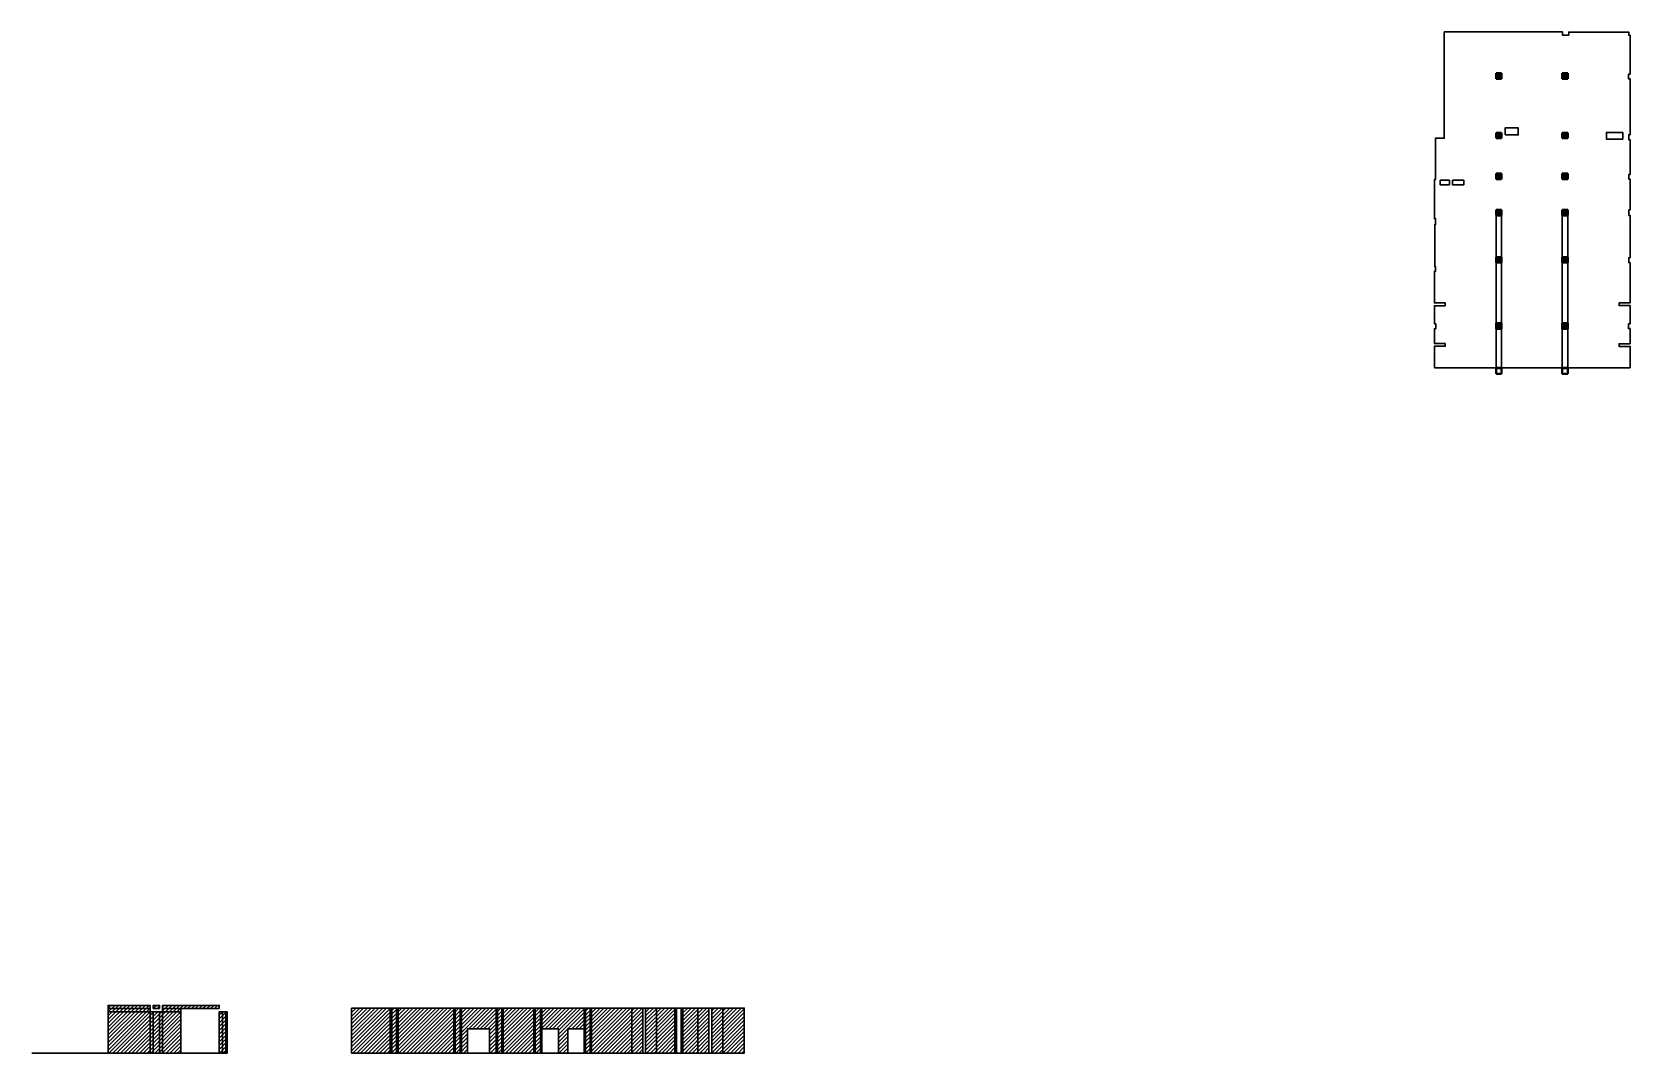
# Model space of a CAD drawing. Header units: millimetres. Extents: x -7155 to 483283, y -227682 to 148426.
# Drawn here: x 338379 to 483283, y 48023 to 140610 of the extents above; entities that cross this region are included whole.
import ezdxf

# ---------------------------------------------------------------- set-up
doc = ezdxf.new("R2010")
doc.units = ezdxf.units.MM
doc.linetypes.add('HIDDEN2', pattern=[4.7625, 3.175, -1.5875])
for name, color, linetype, lineweight in [('АР_Колонны', 70, 'Continuous', 30), ('АР_Стены ЖБ', 7, 'Continuous', 30), ('АР_Штриховка', 8, 'Continuous', 0), ('осново', 7, 'Continuous', 30)]:
    doc.layers.add(name, color=color, linetype=linetype, lineweight=lineweight)
doc.layers.add('КР_Балки-0.5', color=60, linetype='Continuous', lineweight=50, plot=False)
doc.layers.add('ФВ-5', color=7, linetype='Continuous')
pattern_1 = [(45, (437793.17, 41045.36), (-112.2532, 112.2532), []), (45, (437905.43, 41045.36), (-112.2532, 112.2532), [198.4375, -39.6875, 0, -39.6875])]
pattern_2 = [(45, (437793.17, 40325.36), (-112.2532, 112.2532), []), (45, (437905.43, 40325.36), (-112.2532, 112.2532), [198.4375, -39.6875, 0, -39.6875])]

msp = doc.modelspace()

# ---------------------------------------------------------------- hatches: boundary and pattern name
at = {"layer": 'АР_Штриховка', "linetype": 'Continuous', "lineweight": 5, "true_color": 0x000000}
h = msp.add_hatch(dxfattribs=at)
h.set_pattern_fill('ANSI35', color=18, scale=25, style=0)
h.set_pattern_definition(pattern_2)
h.paths.add_polyline_path([(471643, 136875), (471643, 136375), (471143, 136375), (471143, 136875)], flags=0)
h = msp.add_hatch(dxfattribs=at)
h.set_pattern_fill('ANSI35', color=18, scale=25, style=0)
h.set_pattern_definition(pattern_2)
h.paths.add_polyline_path([(477143, 136375), (477643, 136375), (477643, 136875), (477143, 136875)], flags=0)
h = msp.add_hatch(dxfattribs=at)
h.set_pattern_fill('ANSI35', color=18, scale=25, style=0)
h.set_pattern_definition(pattern_2)
h.paths.add_polyline_path([(471643, 131475), (471643, 130975), (471143, 130975), (471143, 131475)], flags=0)
h = msp.add_hatch(dxfattribs=at)
h.set_pattern_fill('ANSI35', color=18, scale=25, style=0)
h.set_pattern_definition(pattern_2)
h.paths.add_polyline_path([(477143, 130975), (477643, 130975), (477643, 131475), (477143, 131475)], flags=0)
h = msp.add_hatch(dxfattribs=at)
h.set_pattern_fill('ANSI35', color=18, scale=25, style=0)
h.set_pattern_definition(pattern_2)
h.paths.add_polyline_path([(471643, 127775), (471643, 127275), (471143, 127275), (471143, 127775)], flags=0)
h = msp.add_hatch(dxfattribs=at)
h.set_pattern_fill('ANSI35', color=18, scale=25, style=0)
h.set_pattern_definition(pattern_2)
h.paths.add_polyline_path([(477143, 127275), (477643, 127275), (477643, 127775), (477143, 127775)], flags=0)
h = msp.add_hatch(dxfattribs=at)
h.set_pattern_fill('ANSI35', color=18, scale=25, style=0)
h.set_pattern_definition(pattern_1)
h.paths.add_polyline_path([(471643, 124495), (471643, 123995), (471143, 123995), (471143, 124495)], flags=0)
h = msp.add_hatch(dxfattribs=at)
h.set_pattern_fill('ANSI35', color=18, scale=25, style=0)
h.set_pattern_definition(pattern_1)
h.paths.add_polyline_path([(477143, 123995), (477643, 123995), (477643, 124495), (477143, 124495)], flags=0)
h = msp.add_hatch(dxfattribs=at)
h.set_pattern_fill('ANSI35', color=18, scale=25, style=0)
h.set_pattern_definition(pattern_1)
h.paths.add_polyline_path([(471143, 119695), (471643, 119695), (471643, 120195), (471143, 120195)], flags=0)
h = msp.add_hatch(dxfattribs=at)
h.set_pattern_fill('ANSI35', color=18, scale=25, style=0)
h.set_pattern_definition(pattern_1)
h.paths.add_polyline_path([(477143, 119695), (477643, 119695), (477643, 120195), (477143, 120195)], flags=0)
h = msp.add_hatch(dxfattribs=at)
h.set_pattern_fill('ANSI35', color=18, scale=25, style=0)
h.set_pattern_definition(pattern_1)
h.paths.add_polyline_path([(471143, 113695), (471643, 113695), (471643, 114195), (471143, 114195)], flags=0)
h = msp.add_hatch(dxfattribs=at)
h.set_pattern_fill('ANSI35', color=18, scale=25, style=0)
h.set_pattern_definition(pattern_1)
h.paths.add_polyline_path([(477143, 113695), (477643, 113695), (477643, 114195), (477143, 114195)], flags=0)
at = {"layer": 'ФВ-5'}
h = msp.add_hatch(dxfattribs=at)
h.set_pattern_fill('ANSI31', color=3, scale=77)
h.paths.add_polyline_path([(349089, 51763), (345289, 51763), (345289, 48023), (349089, 48023)])
h.paths.add_polyline_path([(349374, 51763), (349089, 51763), (349089, 48023), (349374, 48023)])
h.paths.add_polyline_path([(349944, 51763), (349374, 51763), (349374, 48023), (349944, 48023)])
h.paths.add_polyline_path([(350224, 51763), (349944, 51763), (349944, 48023), (350224, 48023)])
h.paths.add_polyline_path([(351874, 51763), (350224, 51763), (350224, 48023), (351874, 48023)])
h.paths.add_polyline_path([(351874, 52048), (350224, 52048), (350224, 51763), (351874, 51763)])
h.paths.add_polyline_path([(355364, 52348), (350224, 52348), (350224, 52048), (355364, 52048)])
h.paths.add_polyline_path([(349089, 52048), (345289, 52048), (345289, 51763), (349089, 51763)])
h.paths.add_polyline_path([(349089, 52348), (345289, 52348), (345289, 52048), (349089, 52048)])
h.paths.add_polyline_path([(349944, 52348), (349374, 52348), (349374, 52048), (349944, 52048)])
h.paths.add_polyline_path([(355664, 51763), (355364, 51763), (355364, 48023), (355664, 48023)])
h.paths.add_polyline_path([(355954, 51763), (355664, 51763), (355664, 48023), (355954, 48023)])
h.paths.add_polyline_path([(356074, 51763), (355954, 51763), (355954, 48023), (356074, 48023)])
h = msp.add_hatch(dxfattribs=at)
h.set_pattern_fill('ANSI31', color=3, scale=77)
h.paths.add_polyline_path([(370874, 52103), (367354, 52103), (367354, 48023), (370874, 48023)])
h.paths.add_polyline_path([(371004, 52103), (370874, 52103), (370874, 48023), (371004, 48023)])
h.paths.add_polyline_path([(371444, 52103), (371004, 52103), (371004, 48023), (371444, 48023)])
h.paths.add_polyline_path([(371574, 52103), (371444, 52103), (371444, 48023), (371574, 48023)])
h.paths.add_polyline_path([(376644, 52103), (371574, 52103), (371574, 48023), (376644, 48023)])
h.paths.add_polyline_path([(376754, 52103), (376644, 52103), (376644, 48023), (376754, 48023)])
h.paths.add_polyline_path([(377204, 52103), (376754, 52103), (376754, 48023), (377204, 48023)])
h.paths.add_polyline_path([(377314, 52103), (377204, 52103), (377204, 48023), (377314, 48023)])
h.paths.add_polyline_path([(380474, 52103), (377314, 52103), (377314, 48023), (377875, 48023), (377875, 50223), (379875, 50223), (379875, 48023), (380474, 48023)])
h.paths.add_polyline_path([(380584, 52103), (380474, 52103), (380474, 48023), (380584, 48023)])
h.paths.add_polyline_path([(380984, 52103), (380584, 52103), (380584, 48023), (380984, 48023)])
h.paths.add_polyline_path([(381094, 52103), (380984, 52103), (380984, 48023), (381094, 48023)])
h.paths.add_polyline_path([(383894, 52103), (381094, 52103), (381094, 48023), (383894, 48023)])
h.paths.add_polyline_path([(388454, 52103), (384614, 52103), (384614, 50223), (386114, 50223), (386114, 48023), (386954, 48023), (386954, 50223), (388454, 50223)])
h.paths.add_polyline_path([(384004, 52103), (383894, 52103), (383894, 48023), (384004, 48023)])
h.paths.add_polyline_path([(384504, 52103), (384004, 52103), (384004, 48023), (384504, 48023)])
h.paths.add_polyline_path([(384614, 52103), (384504, 52103), (384504, 48023), (384614, 48023), (384614, 50223)])
h.paths.add_polyline_path([(388564, 52103), (388454, 52103), (388454, 48023), (388564, 48023)])
h.paths.add_polyline_path([(388994, 52103), (388564, 52103), (388564, 48023), (388994, 48023)])
h.paths.add_polyline_path([(389104, 52103), (388994, 52103), (388994, 48023), (389104, 48023)])
h.paths.add_polyline_path([(392764, 52103), (389104, 52103), (389104, 48023), (392764, 48023)])
h.paths.add_polyline_path([(393764, 52103), (392764, 52103), (392764, 48023), (393764, 48023)])
h.paths.add_polyline_path([(395014, 52103), (394014, 52103), (394014, 48023), (395014, 48023)])
h.paths.add_polyline_path([(396674, 52103), (395014, 52103), (395014, 48023), (396674, 48023)])
h.paths.add_polyline_path([(398764, 52103), (397394, 52103), (397394, 48023), (398764, 48023)])
h.paths.add_polyline_path([(399764, 52103), (398764, 52103), (398764, 48023), (399764, 48023)])
h.paths.add_polyline_path([(401014, 52103), (400014, 52103), (400014, 48023), (401014, 48023)])
h.paths.add_polyline_path([(402964, 52103), (401014, 52103), (401014, 48023), (402964, 48023)])

# ---------------------------------------------------------------- linework, layer by layer
at = {"layer": 'АР_Колонны', "color": 18, "linetype": 'HIDDEN2', "lineweight": 25, "true_color": 0x000000}
for p, q in [((471143, 136875), (471643, 136875)), ((471143, 136375), (471143, 136875)), ((471643, 136375), (471143, 136375)), ((471643, 136875), (471643, 136375)), ((477143, 136875), (477643, 136875)), ((477143, 136375), (477143, 136875)), ((477643, 136375), (477143, 136375)), ((477643, 136875), (477643, 136375)), ((471143, 131475), (471643, 131475)), ((471143, 130975), (471143, 131475)), ((471643, 130975), (471143, 130975)), ((471643, 131475), (471643, 130975)), ((477143, 131475), (477643, 131475)), ((477143, 131475), (477143, 130975)), ((477643, 130975), (477143, 130975)), ((477643, 131475), (477643, 130975)), ((471143, 127275), (471143, 127775)), ((471643, 127775), (471143, 127775)), ((471643, 127775), (471643, 127275)), ((477143, 127275), (477143, 127775)), ((477643, 127775), (477143, 127775)), ((477643, 127775), (477643, 127275)), ((471643, 127275), (471143, 127275)), ((477643, 127275), (477143, 127275)), ((471143, 124495), (471643, 124495)), ((471143, 123995), (471143, 124495)), ((471643, 123995), (471143, 123995)), ((471643, 124495), (471643, 123995)), ((477143, 124495), (477643, 124495)), ((477143, 123995), (477143, 124495)), ((477643, 123995), (477143, 123995)), ((477643, 124495), (477643, 123995)), ((471143, 120195), (471643, 120195)), ((471143, 119695), (471143, 120195)), ((471643, 119695), (471143, 119695)), ((471643, 120195), (471643, 119695)), ((477143, 120195), (477643, 120195)), ((477143, 119695), (477143, 120195)), ((477643, 119695), (477143, 119695)), ((477643, 120195), (477643, 119695)), ((471143, 114195), (471643, 114195)), ((471143, 113695), (471143, 114195)), ((471643, 113695), (471143, 113695)), ((471643, 114195), (471643, 113695)), ((477143, 114195), (477643, 114195)), ((477143, 113695), (477143, 114195)), ((477643, 113695), (477143, 113695)), ((477643, 114195), (477643, 113695)), ((471143, 110120), (471643, 110120)), ((471143, 109620), (471143, 110120)), ((471643, 109620), (471143, 109620)), ((471643, 110120), (471643, 109620)), ((477143, 110120), (477643, 110120)), ((477143, 109620), (477143, 110120)), ((477643, 109620), (477143, 109620)), ((477643, 110120), (477643, 109620))]:
    msp.add_line(p, q, dxfattribs=at)
at = {"layer": 'АР_Колонны', "color": 18, "linetype": 'Continuous', "lineweight": 30, "true_color": 0x000000}
for p, q in [((471143, 136875), (471143, 136375)), ((471643, 136875), (471143, 136875)), ((471143, 136375), (471643, 136375)), ((471643, 136375), (471643, 136875)), ((477643, 136875), (477143, 136875)), ((477143, 136875), (477143, 136375)), ((477143, 136375), (477643, 136375)), ((477643, 136375), (477643, 136875)), ((471143, 131475), (471143, 130975)), ((471643, 131475), (471143, 131475)), ((471143, 130975), (471643, 130975)), ((471643, 130975), (471643, 131475)), ((477643, 131475), (477143, 131475)), ((477143, 130975), (477143, 131475)), ((477143, 130975), (477643, 130975)), ((477643, 130975), (477643, 131475)), ((471143, 127775), (471143, 127275)), ((471143, 127775), (471643, 127775)), ((471643, 127275), (471643, 127775)), ((477143, 127775), (477143, 127275)), ((477143, 127775), (477643, 127775)), ((477643, 127275), (477643, 127775)), ((471143, 127275), (471643, 127275)), ((477143, 127275), (477643, 127275)), ((471143, 124495), (471143, 123995)), ((471643, 124495), (471143, 124495)), ((471143, 123995), (471643, 123995)), ((471643, 123995), (471643, 124495)), ((477643, 124495), (477143, 124495)), ((477143, 124495), (477143, 123995)), ((477143, 123995), (477643, 123995)), ((477643, 123995), (477643, 124495)), ((471643, 120195), (471143, 120195)), ((471143, 120195), (471143, 119695)), ((471143, 119695), (471643, 119695)), ((471643, 119695), (471643, 120195)), ((477643, 120195), (477143, 120195)), ((477143, 120195), (477143, 119695)), ((477143, 119695), (477643, 119695)), ((477643, 119695), (477643, 120195)), ((471643, 114195), (471143, 114195)), ((471143, 114195), (471143, 113695)), ((471143, 113695), (471643, 113695)), ((471643, 113695), (471643, 114195)), ((477643, 114195), (477143, 114195)), ((477143, 114195), (477143, 113695)), ((477143, 113695), (477643, 113695)), ((477643, 113695), (477643, 114195)), ((471143, 110120), (471143, 109620)), ((471643, 110120), (471143, 110120)), ((471143, 109620), (471643, 109620)), ((471643, 109620), (471643, 110120)), ((477643, 110120), (477143, 110120)), ((477143, 110120), (477143, 109620)), ((477143, 109620), (477643, 109620)), ((477643, 109620), (477643, 110120))]:
    msp.add_line(p, q, dxfattribs=at)
at = {"layer": 'АР_Стены ЖБ', "color": 18, "linetype": 'Continuous', "lineweight": 40, "true_color": 0x000000}
for p, q in [((471143, 136375), (471143, 136875)), ((471143, 136875), (471643, 136875)), ((471643, 136375), (471143, 136375)), ((471643, 136875), (471643, 136375)), ((477643, 136875), (477143, 136875)), ((477143, 136875), (477143, 136375)), ((477143, 136375), (477643, 136375)), ((477643, 136375), (477643, 136875)), ((471143, 130975), (471143, 131475)), ((471143, 131475), (471643, 131475)), ((471643, 130975), (471143, 130975)), ((471643, 131475), (471643, 130975)), ((477643, 131475), (477143, 131475)), ((477143, 130975), (477143, 131475)), ((477143, 130975), (477643, 130975)), ((477643, 130975), (477643, 131475)), ((471143, 127275), (471143, 127775)), ((471643, 127775), (471143, 127775)), ((471643, 127775), (471643, 127275)), ((477143, 127775), (477143, 127275)), ((477643, 127775), (477143, 127775)), ((477643, 127275), (477643, 127775)), ((471643, 127275), (471143, 127275)), ((477143, 127275), (477643, 127275)), ((471143, 123995), (471143, 124495)), ((471143, 124495), (471643, 124495)), ((471643, 123995), (471143, 123995)), ((471643, 124495), (471643, 123995)), ((477643, 124495), (477143, 124495)), ((477143, 124495), (477143, 123995)), ((477143, 123995), (477643, 123995)), ((477643, 123995), (477643, 124495)), ((471643, 120195), (471143, 120195)), ((471143, 120195), (471143, 119695)), ((471143, 119695), (471643, 119695)), ((471643, 119695), (471643, 120195)), ((477643, 120195), (477143, 120195)), ((477143, 120195), (477143, 119695)), ((477143, 119695), (477643, 119695)), ((477643, 119695), (477643, 120195)), ((471643, 114195), (471143, 114195)), ((471143, 114195), (471143, 113695)), ((471143, 113695), (471643, 113695)), ((471643, 113695), (471643, 114195)), ((477643, 114195), (477143, 114195)), ((477143, 114195), (477143, 113695)), ((477143, 113695), (477643, 113695)), ((477643, 113695), (477643, 114195)), ((471143, 109620), (471143, 110120)), ((471143, 110120), (471643, 110120)), ((471643, 109620), (471143, 109620)), ((471643, 110120), (471643, 109620)), ((477643, 110120), (477143, 110120)), ((477143, 110120), (477143, 109620)), ((477143, 109620), (477643, 109620)), ((477643, 109620), (477643, 110120))]:
    msp.add_line(p, q, dxfattribs=at)
at = {"layer": 'КР_Балки-0.5', "color": 18, "ltscale": 200, "true_color": 0x000000}
for p, q in [((471143, 123995), (471643, 123995)), ((471143, 123995), (471643, 123995)), ((477143, 123995), (477643, 123995)), ((477143, 123995), (477643, 123995)), ((471643, 110120), (471143, 110120)), ((471643, 110120), (471143, 110120)), ((477643, 110120), (477143, 110120)), ((477643, 110120), (477143, 110120))]:
    msp.add_line(p, q, dxfattribs=at)
at = {"layer": 'осново'}
for p, q in [((370874, 52103), (367354, 52103)), ((376644, 52103), (371574, 52103)), ((380474, 52103), (377314, 52103)), ((383894, 52103), (381094, 52103)), ((388454, 52103), (384614, 52103)), ((392764, 52103), (389104, 52103)), ((396674, 52103), (395014, 52103)), ((398764, 52103), (397394, 52103)), ((402964, 52103), (401014, 52103)), ((349089, 48023), (338379, 48023)), ((355664, 48023), (350224, 48023)), ((370874, 48023), (367354, 48023)), ((376644, 48023), (371574, 48023)), ((380474, 48023), (377314, 48023)), ((383894, 48023), (381094, 48023)), ((388454, 48023), (384614, 48023)), ((392764, 48023), (389104, 48023)), ((396674, 48023), (395014, 48023)), ((398764, 48023), (397394, 48023)), ((402964, 48023), (401014, 48023))]:
    msp.add_line(p, q, dxfattribs=at)
at = {"layer": 'осново', "color": 1}
for p, q in [((371004, 52103), (370874, 52103)), ((371574, 52103), (371444, 52103)), ((376754, 52103), (376644, 52103)), ((377314, 52103), (377204, 52103)), ((380584, 52103), (380474, 52103)), ((381094, 52103), (380984, 52103)), ((384004, 52103), (383894, 52103)), ((384614, 52103), (384504, 52103)), ((388564, 52103), (388454, 52103)), ((389104, 52103), (388994, 52103)), ((393764, 52103), (392764, 52103)), ((394014, 52103), (395014, 52103)), ((396674, 52103), (396824, 52103)), ((397394, 52103), (397244, 52103)), ((398764, 52103), (399764, 52103)), ((401014, 52103), (400014, 52103)), ((349374, 48023), (349089, 48023)), ((350224, 48023), (349944, 48023)), ((355954, 48023), (355664, 48023)), ((371004, 48023), (370874, 48023)), ((371574, 48023), (371444, 48023)), ((376754, 48023), (376644, 48023)), ((377314, 48023), (377204, 48023)), ((380584, 48023), (380474, 48023)), ((381094, 48023), (380984, 48023)), ((384004, 48023), (383894, 48023)), ((384614, 48023), (384504, 48023)), ((388564, 48023), (388454, 48023)), ((389104, 48023), (388994, 48023)), ((393764, 48023), (392764, 48023)), ((394014, 48023), (395014, 48023)), ((396674, 48023), (396824, 48023)), ((397394, 48023), (397244, 48023)), ((398764, 48023), (399764, 48023)), ((401014, 48023), (400014, 48023))]:
    msp.add_line(p, q, dxfattribs=at)
at = {"layer": 'осново', "color": 3}
for p, q in [((371444, 52103), (371004, 52103)), ((377204, 52103), (376754, 52103)), ((380984, 52103), (380584, 52103)), ((384504, 52103), (384004, 52103)), ((388994, 52103), (388564, 52103)), ((394014, 52103), (393764, 52103)), ((397244, 52103), (396824, 52103)), ((400014, 52103), (399764, 52103)), ((349944, 48023), (349374, 48023)), ((356074, 48023), (355954, 48023)), ((371444, 48023), (371004, 48023)), ((377204, 48023), (376754, 48023)), ((380984, 48023), (380584, 48023)), ((384504, 48023), (384004, 48023)), ((388994, 48023), (388564, 48023)), ((394014, 48023), (393764, 48023)), ((397244, 48023), (396824, 48023)), ((400014, 48023), (399764, 48023))]:
    msp.add_line(p, q, dxfattribs=at)
at = {"layer": 'осново'}
for points in [[(483283, 110145), (483283, 112095), (482283, 112095), (482283, 112345), (483283, 112345), (483283, 113715), (483133, 113715), (483133, 114135), (483283, 114135), (483283, 115795), (482283, 115795), (482283, 116045), (483283, 116045), (483283, 119705), (483173, 119705), (483173, 120135), (483283, 120135), (483283, 123975), (483173, 123975), (483173, 124475), (483283, 124475), (483283, 127275), (483173, 127275), (483173, 127675), (483283, 127675), (483283, 130835), (483173, 130835), (483173, 131285), (483283, 131285), (483283, 136355), (483153, 136355), (483153, 136795), (483283, 136795), (483283, 140315), (483163, 140315), (483163, 140605), (477723, 140605), (477723, 140325), (477153, 140325), (477153, 140610), (466443, 140610), (466443, 130980), (465643, 130980), (465643, 127220), (465543, 127220), (465543, 123690), (465653, 123690), (465653, 123150), (465573, 123150), (465573, 119330), (465653, 119330), (465653, 118910), (465543, 118910), (465543, 116045), (466528, 116045), (466528, 115785), (465543, 115785), (465543, 114155), (465673, 114155), (465673, 113695), (465543, 113695), (465543, 112355), (466533, 112355), (466533, 112105), (465543, 112105), (465543, 110145)], [(465543, 110145), (483283, 110145)], [(349089, 52348), (349089, 52048)], [(349944, 52048), (349944, 52348), (349374, 52348), (349374, 52048)], [(349944, 52348), (349374, 52348)], [(350224, 52048), (350224, 52348)], [(349374, 52048), (349944, 52048)], [(349374, 51763), (349944, 51763)]]:
    msp.add_lwpolyline(points, dxfattribs=at)
for points in [[(471952, 131270), (473146, 131270), (473146, 131909), (471952, 131909)], [(482618, 130901), (481146, 130901), (481146, 131498), (482618, 131498)], [(466059, 127158), (466906, 127158), (466906, 126754), (466059, 126754)], [(467175, 127158), (468215, 127158), (468215, 126754), (467175, 126754)], [(471143, 120195), (471643, 120195), (471643, 123995), (471143, 123995)], [(477143, 120195), (477643, 120195), (477643, 123995), (477143, 123995)], [(471143, 114195), (471643, 114195), (471643, 119722), (471143, 119722)], [(477143, 114195), (477643, 114195), (477643, 119722), (477143, 119722)], [(471143, 110120), (471643, 110120), (471643, 113695), (471143, 113695)], [(477143, 110120), (477643, 110120), (477643, 113695), (477143, 113695)], [(345289, 52048), (349089, 52048), (349089, 52348), (345289, 52348)], [(355364, 52048), (350224, 52048), (350224, 52348), (355364, 52348)], [(349089, 51763), (345289, 51763), (345289, 52048), (349089, 52048)], [(349089, 48023), (345289, 48023), (345289, 51763), (349089, 51763)], [(349089, 48023), (349374, 48023), (349374, 51763), (349089, 51763)], [(349374, 48023), (349944, 48023), (349944, 51763), (349374, 51763)], [(349944, 48023), (350224, 48023), (350224, 51763), (349944, 51763)], [(351874, 51763), (350224, 51763), (350224, 52048), (351874, 52048)], [(350224, 48023), (351874, 48023), (351874, 51763), (350224, 51763)], [(355664, 51763), (355364, 51763), (355364, 48023), (355664, 48023)], [(355954, 48023), (355664, 48023), (355664, 51763), (355954, 51763)], [(356074, 48023), (355954, 48023), (355954, 51763), (356074, 51763)], [(367354, 52103), (370874, 52103), (370874, 48023), (367354, 48023)], [(370874, 52103), (371004, 52103), (371004, 48023), (370874, 48023)], [(371444, 52103), (371574, 52103), (371574, 48023), (371444, 48023)], [(376644, 52103), (376754, 52103), (376754, 48023), (376644, 48023)], [(377204, 52103), (377314, 52103), (377314, 48023), (377204, 48023)], [(380474, 52103), (380584, 52103), (380584, 48023), (380474, 48023)], [(380984, 52103), (381094, 52103), (381094, 48023), (380984, 48023)], [(383894, 52103), (384004, 52103), (384004, 48023), (383894, 48023)], [(384504, 52103), (384614, 52103), (384614, 48023), (384504, 48023)], [(388454, 52103), (388564, 52103), (388564, 48023), (388454, 48023)], [(388994, 52103), (389104, 52103), (389104, 48023), (388994, 48023)], [(392764, 52103), (393764, 52103), (393764, 48023), (392764, 48023)], [(394014, 52103), (395014, 52103), (395014, 48023), (394014, 48023)], [(396674, 52103), (396824, 52103), (396824, 48023), (396674, 48023)], [(397244, 52103), (397394, 52103), (397394, 48023), (397244, 48023)], [(398764, 52103), (399764, 52103), (399764, 48023), (398764, 48023)], [(400014, 48023), (401014, 48023), (401014, 52103), (400014, 52103)], [(401014, 48023), (402964, 48023), (402964, 52103), (401014, 52103)], [(379875, 48023), (377875, 48023), (377875, 50223), (379875, 50223)], [(384614, 48023), (386114, 48023), (386114, 50223), (384614, 50223)], [(386954, 48023), (388454, 48023), (388454, 50223), (386954, 50223)]]:
    msp.add_lwpolyline(points, close=True, dxfattribs=at)

doc.saveas('drawing.dxf')
